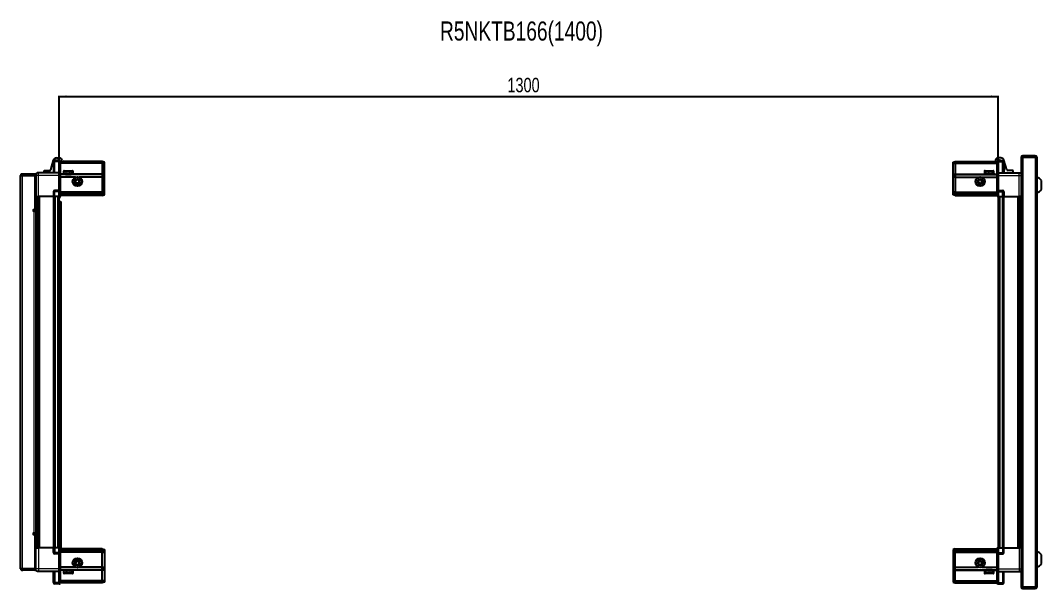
# Model space of a CAD drawing. Header units: millimetres. Extents: x 1132 to 6444, y -537 to 1934.
# Drawn here: x 3138 to 4552, y 1148 to 1934 of the extents above; entities that cross this region are included whole.
import ezdxf

# ---------------------------------------------------------------- set-up
doc = ezdxf.new("R2010")
doc.units = ezdxf.units.MM
doc.layers.add('FORMAT', color=7, linetype='Continuous')
doc.styles.add('SLDTEXTSTYLE0', font='TXT', dxfattribs={"width": 0.75})
doc.dimstyles.new('SLDDIMSTYLE0', dxfattribs={"dimtxt": 20, "dimasz": 10, "dimexe": 0, "dimexo": 0.0625, "dimgap": 5, "dimtad": 2, "dimdec": 1, "dimrnd": 1e-09, "dimzin": 12, "dimdsep": 46, "dimtxsty": 'SLDTEXTSTYLE0', "dimsah": 1, "dimcen": 0.09, "dimadec": 0, "dimazin": 3, "dimtfac": 1, "dimtofl": 0, "dimtmove": 0, "dimatfit": 3, "dimfxl": 0, "dimfrac": 2, "dimtolj": 1, "dimtzin": 12, "dimarcsym": 0})

# ---------------------------------------------------------------- blocks, each defined once
blk = doc.blocks.new('_D_5')
at = {"layer": 'FORMAT'}
for p, q in [((3192.1, 1690.1), (3192.1, 1829.6)), ((3192.1, 1828.6), (4492.1, 1828.6)), ((4492.1, 1690.1), (4492.1, 1829.6))]:
    blk.add_line(p, q, dxfattribs=at)
for points in [[(3192.1, 1828.6), (3202.1, 1827.1), (3202.1, 1830.1)], [(4492.1, 1828.6), (4482.1, 1830.1), (4482.1, 1827.1)]]:
    blk.add_solid(points, dxfattribs=at)
at = {"layer": 'FORMAT', "insert": (3812.6, 1854.4), "char_height": 20, "attachment_point": 1, "style": 'SLDTEXTSTYLE0'}
blk.add_mtext('1300', dxfattribs=at)

msp = doc.modelspace()

# ---------------------------------------------------------------- linework, layer by layer
at = {"color": 7, "linetype": 'Continuous', "lineweight": 25}
for p, q in [((3180.48, 1727.19), (3184.25, 1740.34)), ((3192.26, 1740.1), (3186.26, 1740.1)), ((3188.57, 1743.6), (3191.8, 1743.6)), ((3192.26, 1740.1), (3192.59, 1740.1)), ((3192.26, 1740.1), (3192.26, 1738.1)), ((3193.46, 1739.6), (3192.59, 1740.1)), ((3193.46, 1738.1), (3193.46, 1739.6)), ((3196.12, 1740.34), (3196.62, 1738.6)), ((4488.09, 1740.34), (4487.59, 1738.6)), ((4491.62, 1740.1), (4490.76, 1739.6)), ((4490.76, 1739.6), (4490.76, 1738.1)), ((4491.96, 1740.1), (4491.62, 1740.1)), ((4491.96, 1738.1), (4491.96, 1740.1)), ((4491.96, 1740.1), (4497.96, 1740.1)), ((4495.64, 1743.6), (4492.42, 1743.6)), ((4503.74, 1727.19), (4499.97, 1740.34)), ((4523.96, 1744.5), (4523.96, 1732.1)), ((4525.46, 1744.5), (4525.46, 1732.1)), ((4525.96, 1731.6), (4525.96, 1744.5)), ((4525.96, 1744.5), (4543.36, 1744.5)), ((4543.36, 1746.6), (4526.06, 1746.6)), ((4543.36, 1745.1), (4526.06, 1745.1)), ((4543.36, 1745.1), (4543.36, 1746.6)), ((4543.36, 1744.5), (4545.46, 1744.5)), ((4545.46, 1744.5), (4545.46, 1149.7)), ((3171.31, 1723.1), (3171.31, 1726.1)), ((3171.31, 1726.1), (3179.03, 1726.1)), ((3184.26, 1738.1), (3184.26, 1723.1)), ((3192.26, 1723.3), (3192.26, 1738.1)), ((3192.26, 1723.3), (3192.26, 1738.1)), ((3251.76, 1738.6), (3193.46, 1738.6)), ((3193.46, 1738.1), (3193.46, 1723.3)), ((3251.76, 1736.1), (3193.46, 1736.1)), ((3198.26, 1725), (3198.26, 1722.6)), ((3199.06, 1725.8), (3206.23, 1725.8)), ((3206.23, 1725.8), (3210.46, 1725.8)), ((3211.26, 1722.6), (3211.26, 1725)), ((3251.76, 1738.6), (3251.76, 1736.1)), ((3254.76, 1737.8), (3251.76, 1738.6)), ((3251.76, 1736.1), (3251.76, 1721.6)), ((3254.76, 1735.95), (3251.76, 1736.1)), ((3254.76, 1735.95), (3254.76, 1737.8)), ((3254.76, 1721.6), (3254.76, 1735.95)), ((4429.46, 1737.8), (4432.46, 1738.6)), ((4429.46, 1735.95), (4429.46, 1737.8)), ((4429.46, 1735.95), (4432.46, 1736.1)), ((4429.46, 1721.6), (4429.46, 1735.95)), ((4432.46, 1738.6), (4432.46, 1736.1)), ((4432.46, 1738.6), (4490.76, 1738.6)), ((4432.46, 1736.1), (4432.46, 1721.6)), ((4432.46, 1736.1), (4490.76, 1736.1)), ((4472.96, 1725), (4472.96, 1722.1)), ((4473.76, 1725.8), (4485.16, 1725.8)), ((4485.96, 1722.1), (4485.96, 1725)), ((4490.76, 1723.3), (4490.76, 1738.1)), ((4491.96, 1738.1), (4491.96, 1723.3)), ((4499.96, 1738.1), (4499.96, 1723.1)), ((4512.91, 1726.1), (4505.18, 1726.1)), ((4512.91, 1723.1), (4512.91, 1726.1)), ((4523.86, 1731.6), (4523.86, 1162.6)), ((4523.86, 1731.6), (4525.96, 1731.6)), ((4523.96, 1732.1), (4525.46, 1732.1)), ((3138.76, 1714.74), (3138.46, 1714.74)), ((3138.46, 1703.17), (3138.46, 1714.74)), ((3140.26, 1719.25), (3138.76, 1719.25)), ((3138.76, 1718.75), (3138.76, 1719.25)), ((3138.76, 1175.45), (3138.76, 1718.75)), ((3140.86, 1719.85), (3140.86, 1721.35)), ((3140.86, 1721.35), (3141.76, 1721.35)), ((3140.86, 1719.85), (3141.76, 1719.85)), ((3140.86, 1719.35), (3158.26, 1719.35)), ((3141.76, 1719.85), (3141.76, 1721.35)), ((3141.76, 1721.35), (3158.26, 1721.35)), ((3141.76, 1719.85), (3158.26, 1719.85)), ((3158.26, 1719.85), (3158.26, 1721.35)), ((3159.76, 1719.35), (3158.26, 1719.35)), ((3158.26, 1719.35), (3158.26, 1671.85)), ((3159.76, 1719.1), (3159.76, 1690.1)), ((3192.26, 1723.1), (3163.26, 1723.1)), ((3192.26, 1723.1), (3192.26, 1723.3)), ((3192.26, 1723.1), (3193.46, 1723.1)), ((3192.26, 1719.1), (3192.26, 1723.1)), ((3192.26, 1698.8), (3192.26, 1719.1)), ((3193.46, 1723.3), (3193.46, 1723.1)), ((3193.46, 1723.1), (3193.46, 1719.1)), ((3251.76, 1720.6), (3193.46, 1720.6)), ((3193.46, 1719.1), (3193.46, 1698.8)), ((3214.76, 1717.1), (3193.46, 1717.1)), ((3198.26, 1722.6), (3198.26, 1722.1)), ((3198.26, 1722.1), (3198.39, 1722.1)), ((3198.58, 1722.6), (3198.39, 1722.6)), ((3198.39, 1722.6), (3198.39, 1722.1)), ((3198.39, 1722.1), (3198.58, 1722.1)), ((3198.58, 1722.6), (3198.58, 1722.1)), ((3198.58, 1722.1), (3199.11, 1722.1)), ((3199.51, 1722.6), (3199.11, 1722.6)), ((3199.11, 1722.6), (3199.11, 1722.1)), ((3199.11, 1722.1), (3199.51, 1722.1)), ((3199.51, 1722.6), (3199.51, 1722.1)), ((3199.51, 1722.1), (3200.38, 1722.1)), ((3200.36, 1722.1), (3200.36, 1722)), ((3200.36, 1722), (3209.16, 1722)), ((3200.95, 1722.6), (3200.38, 1722.6)), ((3200.38, 1722.6), (3200.38, 1722.1)), ((3200.38, 1722.1), (3200.95, 1722.1)), ((3200.76, 1721.6), (3201.45, 1721.12)), ((3200.76, 1721.6), (3205.79, 1721.6)), ((3201.45, 1721.12), (3200.76, 1720.64)), ((3200.76, 1720.64), (3200.76, 1720.6)), ((3200.76, 1720.64), (3205.79, 1720.64)), ((3200.95, 1722.6), (3200.95, 1722.1)), ((3200.95, 1722.1), (3202.08, 1722.1)), ((3201.45, 1721.12), (3205.61, 1721.12)), ((3202.77, 1722.6), (3202.08, 1722.6)), ((3202.08, 1722.6), (3202.08, 1722.1)), ((3202.08, 1722.1), (3202.77, 1722.1)), ((3202.77, 1722.6), (3202.77, 1722.1)), ((3202.77, 1722.1), (3204.04, 1722.1)), ((3204.78, 1722.6), (3204.04, 1722.6)), ((3204.04, 1722.6), (3204.04, 1722.1)), ((3204.04, 1722.1), (3204.27, 1722.1)), ((3204.27, 1722.6), (3204.27, 1722.1)), ((3204.77, 1722.6), (3204.77, 1722.1)), ((3204.77, 1722.1), (3204.78, 1722.1)), ((3204.78, 1722.6), (3204.78, 1722.1)), ((3204.78, 1722.1), (3206.07, 1722.1)), ((3205.61, 1721.12), (3208.07, 1721.12)), ((3205.79, 1721.6), (3208.76, 1721.6)), ((3205.79, 1720.64), (3208.76, 1720.64)), ((3206.79, 1722.6), (3206.07, 1722.6)), ((3206.07, 1722.6), (3206.07, 1722.1)), ((3206.13, 1722.6), (3206.13, 1722.1)), ((3206.13, 1722.1), (3206.79, 1722.1)), ((3206.79, 1722.6), (3206.79, 1722.1)), ((3206.79, 1722.1), (3207.97, 1722.1)), ((3208.59, 1722.6), (3207.97, 1722.6)), ((3207.97, 1722.6), (3207.97, 1722.1)), ((3207.97, 1722.1), (3208.59, 1722.1)), ((3208.07, 1721.12), (3208.76, 1721.6)), ((3208.76, 1720.64), (3208.07, 1721.12)), ((3208.59, 1722.6), (3208.59, 1722.1)), ((3208.59, 1722.1), (3209.56, 1722.1)), ((3208.76, 1720.6), (3208.76, 1720.64)), ((3209.16, 1722), (3209.16, 1722.1)), ((3210.03, 1722.6), (3209.56, 1722.6)), ((3209.56, 1722.6), (3209.56, 1722.1)), ((3209.56, 1722.1), (3210.03, 1722.1)), ((3210.03, 1722.6), (3210.03, 1722.1)), ((3210.03, 1722.1), (3210.68, 1722.1)), ((3210.95, 1722.6), (3210.68, 1722.6)), ((3210.68, 1722.6), (3210.68, 1722.1)), ((3210.68, 1722.1), (3210.95, 1722.1)), ((3210.95, 1722.6), (3210.95, 1722.1)), ((3210.95, 1722.1), (3211.22, 1722.1)), ((3211.26, 1722.6), (3211.22, 1722.6)), ((3211.22, 1722.6), (3211.22, 1722.1)), ((3211.22, 1722.1), (3211.26, 1722.1)), ((3211.26, 1722.6), (3211.26, 1722.1)), ((3251.76, 1717.1), (3219.76, 1717.1)), ((3251.76, 1721.6), (3251.76, 1720.6)), ((3251.76, 1720.6), (3251.76, 1717.1)), ((3254.76, 1719.8), (3251.76, 1720.6)), ((3251.76, 1717.1), (3251.76, 1696.6)), ((3251.76, 1717.1), (3254.76, 1716.77)), ((3254.76, 1719.8), (3254.76, 1721.6)), ((3254.76, 1716.77), (3254.76, 1719.8)), ((3254.76, 1696.6), (3254.76, 1716.77)), ((4429.46, 1719.8), (4429.46, 1721.6)), ((4429.46, 1719.8), (4432.46, 1720.6)), ((4429.46, 1716.77), (4429.46, 1719.8)), ((4432.46, 1717.1), (4429.46, 1716.77)), ((4429.46, 1696.6), (4429.46, 1716.77)), ((4432.46, 1721.6), (4432.46, 1720.6)), ((4432.46, 1720.6), (4432.46, 1717.1)), ((4432.46, 1720.6), (4490.76, 1720.6)), ((4432.46, 1717.1), (4432.46, 1696.6)), ((4432.46, 1717.1), (4464.46, 1717.1)), ((4469.46, 1717.1), (4490.76, 1717.1)), ((4472.96, 1722.1), (4472.99, 1722.1)), ((4473.11, 1722.6), (4472.99, 1722.6)), ((4472.99, 1722.6), (4472.99, 1722.1)), ((4472.99, 1722.1), (4473.11, 1722.1)), ((4473.11, 1722.6), (4473.11, 1722.1)), ((4473.11, 1722.1), (4473.52, 1722.1)), ((4473.86, 1722.6), (4473.52, 1722.6)), ((4473.52, 1722.6), (4473.52, 1722.1)), ((4473.52, 1722.1), (4473.86, 1722.1)), ((4473.86, 1722.6), (4473.86, 1722.1)), ((4473.86, 1722.1), (4474.64, 1722.1)), ((4475.16, 1722.6), (4474.64, 1722.6)), ((4474.64, 1722.6), (4474.64, 1722.1)), ((4474.64, 1722.1), (4475.16, 1722.1)), ((4475.06, 1722.1), (4475.06, 1722)), ((4475.06, 1722), (4483.86, 1722)), ((4475.16, 1722.6), (4475.16, 1722.1)), ((4475.16, 1722.1), (4476.22, 1722.1)), ((4475.46, 1721.6), (4476.15, 1721.12)), ((4475.46, 1721.6), (4483.46, 1721.6)), ((4476.15, 1721.12), (4475.46, 1720.64)), ((4475.46, 1720.64), (4475.46, 1720.6)), ((4475.46, 1720.64), (4483.46, 1720.64)), ((4476.15, 1721.12), (4482.77, 1721.12)), ((4476.88, 1722.6), (4476.22, 1722.6)), ((4476.22, 1722.6), (4476.22, 1722.1)), ((4476.22, 1722.1), (4476.88, 1722.1)), ((4476.88, 1722.6), (4476.88, 1722.1)), ((4476.88, 1722.1), (4478.12, 1722.1)), ((4478.85, 1722.6), (4478.12, 1722.6)), ((4478.12, 1722.6), (4478.12, 1722.1)), ((4478.12, 1722.1), (4478.55, 1722.1)), ((4478.55, 1722.6), (4478.55, 1722.1)), ((4478.85, 1722.6), (4478.85, 1722.1)), ((4478.85, 1722.1), (4480.15, 1722.1)), ((4480.88, 1722.6), (4480.15, 1722.6)), ((4480.15, 1722.6), (4480.15, 1722.1)), ((4480.42, 1722.6), (4480.42, 1722.1)), ((4480.42, 1722.1), (4480.88, 1722.1)), ((4480.88, 1722.6), (4480.88, 1722.1)), ((4480.88, 1722.1), (4482.11, 1722.1)), ((4482.77, 1722.6), (4482.11, 1722.6)), ((4482.11, 1722.6), (4482.11, 1722.1)), ((4482.11, 1722.1), (4482.77, 1722.1)), ((4482.77, 1722.6), (4482.77, 1722.1)), ((4482.77, 1722.1), (4483.82, 1722.1)), ((4482.77, 1721.12), (4483.46, 1721.6)), ((4483.46, 1720.64), (4482.77, 1721.12)), ((4483.46, 1720.6), (4483.46, 1720.64)), ((4484.34, 1722.6), (4483.82, 1722.6)), ((4483.82, 1722.6), (4483.82, 1722.1)), ((4483.82, 1722.1), (4484.34, 1722.1)), ((4483.86, 1722), (4483.86, 1722.1)), ((4484.34, 1722.6), (4484.34, 1722.1)), ((4484.34, 1722.1), (4485.09, 1722.1)), ((4485.42, 1722.6), (4485.09, 1722.6)), ((4485.09, 1722.6), (4485.09, 1722.1)), ((4485.09, 1722.1), (4485.42, 1722.1)), ((4485.42, 1722.6), (4485.42, 1722.1)), ((4485.42, 1722.1), (4485.82, 1722.1)), ((4485.93, 1722.6), (4485.82, 1722.6)), ((4485.82, 1722.6), (4485.82, 1722.1)), ((4485.82, 1722.1), (4485.93, 1722.1)), ((4485.93, 1722.6), (4485.93, 1722.1)), ((4485.93, 1722.1), (4485.96, 1722.1)), ((4490.76, 1723.1), (4490.76, 1723.3)), ((4491.96, 1723.1), (4490.76, 1723.1)), ((4490.76, 1719.1), (4490.76, 1723.1)), ((4490.76, 1698.8), (4490.76, 1719.1)), ((4491.96, 1723.3), (4491.96, 1723.1)), ((4491.96, 1723.1), (4491.96, 1719.1)), ((4491.96, 1723.1), (4520.96, 1723.1)), ((4491.96, 1719.1), (4491.96, 1698.8)), ((4552.06, 1700.1), (4552.06, 1712.1)), ((3138.46, 1703.17), (3138.76, 1703.17)), ((3184.26, 1696.6), (3184.26, 1690.1)), ((3192.26, 1698.6), (3186.26, 1698.6)), ((3192.26, 1698.6), (3192.26, 1698.8)), ((3192.26, 1698.6), (3192.26, 1696.6)), ((3192.26, 1698.6), (3193.46, 1698.6)), ((3192.26, 1690.1), (3192.26, 1696.6)), ((3192.26, 1690.1), (3192.26, 1696.6)), ((3192.59, 1690.1), (3192.59, 1696.6)), ((3193.46, 1698.8), (3193.46, 1698.6)), ((3193.46, 1697.93), (3193.46, 1698.6)), ((3193.46, 1697.93), (3193.46, 1690.1)), ((3251.76, 1696.6), (3251.76, 1695.6)), ((3254.76, 1694.8), (3254.76, 1696.6)), ((4429.46, 1694.8), (4429.46, 1696.6)), ((4432.46, 1696.6), (4432.46, 1695.6)), ((4490.76, 1698.6), (4490.76, 1698.8)), ((4491.96, 1698.6), (4490.76, 1698.6)), ((4490.76, 1698.6), (4490.76, 1697.93)), ((4490.76, 1690.1), (4490.76, 1697.93)), ((4491.62, 1696.6), (4491.62, 1690.1)), ((4491.96, 1698.8), (4491.96, 1698.6)), ((4491.96, 1696.6), (4491.96, 1698.6)), ((4491.96, 1698.6), (4497.96, 1698.6)), ((4491.96, 1696.6), (4491.96, 1698.6)), ((4491.96, 1696.6), (4491.96, 1690.1)), ((4499.96, 1696.6), (4499.96, 1690.1)), ((3158.26, 1692.85), (3159.76, 1692.85)), ((3159.76, 1690.1), (3158.26, 1690.1)), ((3160.41, 1204.1), (3160.41, 1690.1)), ((3162.2, 1690.1), (3162.2, 1204.1)), ((3162.23, 1690.1), (3162.23, 1204.1)), ((3184.26, 1690.1), (3163.26, 1690.1)), ((3184.26, 1690.1), (3186.26, 1690.1)), ((3184.91, 1204.1), (3184.91, 1690.1)), ((3192.26, 1690.1), (3186.26, 1690.1)), ((3192.11, 1204.1), (3192.11, 1690.1)), ((3192.11, 1683.1), (3194.61, 1683.1)), ((3192.26, 1690.1), (3192.59, 1690.1)), ((3192.26, 1690.1), (3192.26, 1690.1)), ((3193.46, 1690.1), (3192.59, 1690.1)), ((3192.59, 1690.1), (3192.59, 1690.1)), ((3251.76, 1695.6), (3193.46, 1695.6)), ((3251.76, 1694.6), (3193.46, 1694.6)), ((3251.76, 1693.1), (3193.46, 1693.1)), ((3251.76, 1691.6), (3193.46, 1691.6)), ((3194.61, 1683.1), (3194.61, 1209.6)), ((3251.76, 1695.6), (3251.76, 1694.6)), ((3251.76, 1695.6), (3254.76, 1694.8)), ((3251.76, 1694.6), (3251.76, 1693.1)), ((3251.76, 1694.6), (3254.76, 1694.06)), ((3251.76, 1693.1), (3254.76, 1693.56)), ((3251.76, 1693.1), (3251.76, 1691.6)), ((3251.76, 1691.6), (3254.76, 1692.41)), ((3254.76, 1694.06), (3254.76, 1694.8)), ((3254.76, 1693.56), (3254.76, 1694.06)), ((3254.76, 1692.41), (3254.76, 1693.56)), ((4432.46, 1695.6), (4429.46, 1694.8)), ((4429.46, 1694.06), (4429.46, 1694.8)), ((4432.46, 1694.6), (4429.46, 1694.06)), ((4429.46, 1693.56), (4429.46, 1694.06)), ((4429.46, 1692.41), (4429.46, 1693.56)), ((4432.46, 1693.1), (4429.46, 1693.56)), ((4432.46, 1691.6), (4429.46, 1692.41)), ((4432.46, 1695.6), (4432.46, 1694.6)), ((4432.46, 1695.6), (4490.76, 1695.6)), ((4432.46, 1694.6), (4490.76, 1694.6)), ((4432.46, 1694.6), (4432.46, 1693.1)), ((4432.46, 1693.1), (4432.46, 1691.6)), ((4432.46, 1693.1), (4490.76, 1693.1)), ((4432.46, 1691.6), (4490.76, 1691.6)), ((4491.62, 1690.1), (4490.76, 1690.1)), ((4491.96, 1690.1), (4491.62, 1690.1)), ((4491.96, 1690.1), (4497.96, 1690.1)), ((4492.11, 1690.1), (4492.11, 1204.1)), ((4499.96, 1690.1), (4497.96, 1690.1)), ((4499.31, 1690.1), (4499.31, 1204.1)), ((4499.96, 1690.1), (4520.96, 1690.1)), ((4521.98, 1204.1), (4521.98, 1690.1)), ((4522.02, 1204.1), (4522.02, 1690.1)), ((4523.81, 1690.1), (4523.81, 1204.1)), ((3158.26, 1671.85), (3156.91, 1671.85)), ((3156.91, 1669.85), (3157.66, 1669.85)), ((3157.66, 1669.85), (3159.76, 1669.85)), ((3159.76, 1669.85), (3159.76, 1224.35)), ((3157.66, 1224.35), (3156.91, 1224.35)), ((3156.91, 1222.35), (3158.26, 1222.35)), ((3159.76, 1224.35), (3157.66, 1224.35)), ((3158.26, 1222.35), (3158.26, 1174.85)), ((3159.76, 1204.1), (3158.26, 1204.1)), ((3159.76, 1175.1), (3159.76, 1204.1)), ((3184.26, 1204.1), (3163.26, 1204.1)), ((3184.26, 1197.6), (3184.26, 1204.1)), ((3184.26, 1204.1), (3186.26, 1204.1)), ((3192.26, 1204.1), (3186.26, 1204.1)), ((3194.61, 1209.6), (3192.11, 1209.6)), ((3192.26, 1204.1), (3192.59, 1204.1)), ((3192.26, 1197.6), (3192.26, 1204.1)), ((3192.59, 1197.6), (3192.59, 1204.1)), ((3192.59, 1204.1), (3193.46, 1204.1)), ((3193.46, 1204.1), (3193.46, 1196.28)), ((3251.76, 1202.6), (3193.46, 1202.6)), ((3194.61, 1209.6), (3194.61, 1202.6)), ((3251.76, 1201.1), (3251.76, 1202.6)), ((3251.76, 1202.6), (3254.76, 1201.8)), ((3254.76, 1201.8), (3254.76, 1200.65)), ((4432.46, 1202.6), (4429.46, 1201.8)), ((4429.46, 1201.8), (4429.46, 1200.65)), ((4432.46, 1201.1), (4432.46, 1202.6)), ((4432.46, 1202.6), (4490.76, 1202.6)), ((4490.76, 1196.28), (4490.76, 1204.1)), ((4490.76, 1204.1), (4491.62, 1204.1)), ((4491.62, 1204.1), (4491.62, 1204.1)), ((4491.62, 1204.1), (4491.62, 1197.6)), ((4491.96, 1204.1), (4491.62, 1204.1)), ((4491.96, 1204.1), (4491.96, 1197.6)), ((4491.96, 1204.1), (4491.96, 1204.1)), ((4491.96, 1204.1), (4497.96, 1204.1)), ((4491.96, 1204.1), (4491.96, 1197.6)), ((4499.96, 1204.1), (4497.96, 1204.1)), ((4499.96, 1197.6), (4499.96, 1204.1)), ((4499.96, 1204.1), (4520.96, 1204.1)), ((3138.76, 1191.04), (3138.46, 1191.04)), ((3138.46, 1181.36), (3138.46, 1191.04)), ((3159.76, 1201.35), (3158.26, 1201.35)), ((3192.26, 1195.6), (3186.26, 1195.6)), ((3192.26, 1197.6), (3192.26, 1195.6)), ((3192.26, 1197.6), (3192.26, 1195.6)), ((3192.26, 1195.6), (3193.46, 1195.6)), ((3192.26, 1195.4), (3192.26, 1195.6)), ((3192.26, 1175.1), (3192.26, 1195.4)), ((3251.76, 1201.1), (3193.46, 1201.1)), ((3251.76, 1199.6), (3193.46, 1199.6)), ((3251.76, 1198.6), (3193.46, 1198.6)), ((3193.46, 1195.6), (3193.46, 1196.28)), ((3193.46, 1195.6), (3193.46, 1195.4)), ((3193.46, 1195.4), (3193.46, 1175.1)), ((3251.76, 1199.6), (3251.76, 1201.1)), ((3251.76, 1201.1), (3254.76, 1200.65)), ((3251.76, 1199.6), (3254.76, 1200.15)), ((3251.76, 1198.6), (3251.76, 1199.6)), ((3251.76, 1198.6), (3254.76, 1199.41)), ((3251.76, 1197.6), (3251.76, 1198.6)), ((3251.76, 1177.1), (3251.76, 1197.6)), ((3254.76, 1200.65), (3254.76, 1200.15)), ((3254.76, 1200.15), (3254.76, 1199.41)), ((3254.76, 1199.41), (3254.76, 1197.6)), ((3254.76, 1197.6), (3254.76, 1177.44)), ((4432.46, 1201.1), (4429.46, 1200.65)), ((4429.46, 1200.65), (4429.46, 1200.15)), ((4432.46, 1199.6), (4429.46, 1200.15)), ((4429.46, 1200.15), (4429.46, 1199.41)), ((4432.46, 1198.6), (4429.46, 1199.41)), ((4429.46, 1199.41), (4429.46, 1197.6)), ((4429.46, 1197.6), (4429.46, 1177.44)), ((4432.46, 1199.6), (4432.46, 1201.1)), ((4432.46, 1201.1), (4490.76, 1201.1)), ((4432.46, 1199.6), (4490.76, 1199.6)), ((4432.46, 1198.6), (4432.46, 1199.6)), ((4432.46, 1198.6), (4490.76, 1198.6)), ((4432.46, 1197.6), (4432.46, 1198.6)), ((4432.46, 1177.1), (4432.46, 1197.6)), ((4490.76, 1196.28), (4490.76, 1195.6)), ((4491.96, 1195.6), (4490.76, 1195.6)), ((4490.76, 1195.4), (4490.76, 1195.6)), ((4490.76, 1175.1), (4490.76, 1195.4)), ((4491.96, 1195.6), (4491.96, 1197.6)), ((4491.96, 1195.6), (4491.96, 1195.4)), ((4491.96, 1195.6), (4497.96, 1195.6)), ((4491.96, 1195.4), (4491.96, 1175.1)), ((4552.06, 1182.1), (4552.06, 1194.1)), ((3138.46, 1179.47), (3138.46, 1181.36)), ((3138.46, 1179.47), (3138.76, 1179.47)), ((3138.76, 1174.95), (3138.76, 1175.45)), ((3140.26, 1174.95), (3138.76, 1174.95)), ((3158.26, 1174.85), (3140.86, 1174.85)), ((3140.86, 1174.35), (3140.86, 1172.85)), ((3140.86, 1174.35), (3141.76, 1174.35)), ((3141.76, 1174.35), (3141.76, 1172.85)), ((3158.26, 1174.35), (3141.76, 1174.35)), ((3158.26, 1174.85), (3159.76, 1174.85)), ((3158.26, 1174.35), (3158.26, 1172.85)), ((3192.26, 1171.1), (3192.26, 1175.1)), ((3214.76, 1177.1), (3193.46, 1177.1)), ((3193.46, 1175.1), (3193.46, 1171.1)), ((3251.76, 1173.6), (3193.46, 1173.6)), ((3200.76, 1173.6), (3200.76, 1173.57)), ((3200.76, 1173.57), (3201.45, 1173.09)), ((3200.86, 1173.57), (3200.76, 1173.57)), ((3208.76, 1173.57), (3200.86, 1173.57)), ((3208.07, 1173.09), (3208.76, 1173.57)), ((3208.76, 1173.57), (3208.76, 1173.6)), ((3251.76, 1177.1), (3219.76, 1177.1)), ((3251.76, 1177.1), (3254.76, 1177.44)), ((3251.76, 1173.6), (3251.76, 1177.1)), ((3254.76, 1174.41), (3251.76, 1173.6)), ((3251.76, 1172.6), (3251.76, 1173.6)), ((3254.76, 1177.44), (3254.76, 1174.41)), ((3254.76, 1174.41), (3254.76, 1172.6)), ((4432.46, 1177.1), (4429.46, 1177.44)), ((4429.46, 1177.44), (4429.46, 1174.41)), ((4429.46, 1174.41), (4432.46, 1173.6)), ((4429.46, 1174.41), (4429.46, 1172.6)), ((4432.46, 1177.1), (4464.46, 1177.1)), ((4432.46, 1173.6), (4432.46, 1177.1)), ((4432.46, 1173.6), (4490.76, 1173.6)), ((4432.46, 1172.6), (4432.46, 1173.6)), ((4469.46, 1177.1), (4490.76, 1177.1)), ((4475.46, 1173.6), (4475.46, 1173.57)), ((4475.46, 1173.57), (4476.15, 1173.09)), ((4483.46, 1173.57), (4475.46, 1173.57)), ((4482.77, 1173.09), (4483.46, 1173.57)), ((4483.46, 1173.57), (4483.46, 1173.6)), ((4490.76, 1171.1), (4490.76, 1175.1)), ((4491.96, 1175.1), (4491.96, 1171.1)), ((3140.86, 1172.85), (3141.76, 1172.85)), ((3158.26, 1172.85), (3141.76, 1172.85)), ((3192.26, 1171.1), (3163.26, 1171.1)), ((3184.26, 1156.1), (3184.26, 1171.1)), ((3192.26, 1171.1), (3193.46, 1171.1)), ((3192.26, 1170.9), (3192.26, 1171.1)), ((3192.26, 1156.1), (3192.26, 1170.9)), ((3193.46, 1171.1), (3193.46, 1170.9)), ((3193.46, 1170.9), (3193.46, 1156.1)), ((3198.26, 1172.1), (3198.26, 1169.2)), ((3198.35, 1172.1), (3198.26, 1172.1)), ((3198.35, 1171.6), (3198.35, 1172.1)), ((3198.52, 1172.1), (3198.35, 1172.1)), ((3198.35, 1171.6), (3198.52, 1171.6)), ((3198.52, 1171.6), (3198.52, 1172.1)), ((3199.01, 1172.1), (3198.52, 1172.1)), ((3199.01, 1171.6), (3199.01, 1172.1)), ((3199.39, 1172.1), (3199.01, 1172.1)), ((3199.01, 1171.6), (3199.39, 1171.6)), ((3199.21, 1168.4), (3199.06, 1168.4)), ((3210.46, 1168.4), (3199.21, 1168.4)), ((3199.39, 1171.6), (3199.39, 1172.1)), ((3200.23, 1172.1), (3199.39, 1172.1)), ((3200.23, 1171.6), (3200.23, 1172.1)), ((3200.79, 1172.1), (3200.23, 1172.1)), ((3200.23, 1171.6), (3200.79, 1171.6)), ((3200.36, 1172.2), (3200.36, 1172.1)), ((3205.76, 1172.2), (3200.36, 1172.2)), ((3201.45, 1173.09), (3200.76, 1172.6)), ((3200.86, 1172.6), (3200.76, 1172.6)), ((3200.79, 1171.6), (3200.79, 1172.1)), ((3201.89, 1172.1), (3200.79, 1172.1)), ((3208.76, 1172.6), (3200.86, 1172.6)), ((3201.53, 1173.09), (3201.45, 1173.09)), ((3208.07, 1173.09), (3201.53, 1173.09)), ((3201.89, 1171.6), (3201.89, 1172.1)), ((3202.57, 1172.1), (3201.89, 1172.1)), ((3201.89, 1171.6), (3202.57, 1171.6)), ((3202.57, 1171.6), (3202.57, 1172.1)), ((3203.84, 1172.1), (3202.57, 1172.1)), ((3203.84, 1171.6), (3203.84, 1172.1)), ((3204.13, 1172.1), (3203.84, 1172.1)), ((3203.84, 1171.6), (3204.57, 1171.6)), ((3204.13, 1171.6), (3204.13, 1172.1)), ((3204.57, 1171.6), (3204.57, 1172.1)), ((3205.87, 1172.1), (3204.57, 1172.1)), ((3209.16, 1172.2), (3205.76, 1172.2)), ((3205.87, 1171.6), (3205.87, 1172.1)), ((3205.87, 1171.6), (3206.59, 1171.6)), ((3206, 1171.6), (3206, 1172.1)), ((3206.59, 1172.1), (3206, 1172.1)), ((3206.59, 1171.6), (3206.59, 1172.1)), ((3207.79, 1172.1), (3206.59, 1172.1)), ((3207.79, 1171.6), (3207.79, 1172.1)), ((3208.43, 1172.1), (3207.79, 1172.1)), ((3207.79, 1171.6), (3208.43, 1171.6)), ((3208.76, 1172.6), (3208.07, 1173.09)), ((3208.43, 1171.6), (3208.43, 1172.1)), ((3209.42, 1172.1), (3208.43, 1172.1)), ((3209.16, 1172.1), (3209.16, 1172.2)), ((3209.42, 1171.6), (3209.42, 1172.1)), ((3209.9, 1172.1), (3209.42, 1172.1)), ((3209.42, 1171.6), (3209.9, 1171.6)), ((3209.9, 1171.6), (3209.9, 1172.1)), ((3210.59, 1172.1), (3209.9, 1172.1)), ((3210.59, 1171.6), (3210.59, 1172.1)), ((3210.88, 1172.1), (3210.59, 1172.1)), ((3210.59, 1171.6), (3210.88, 1171.6)), ((3210.88, 1171.6), (3210.88, 1172.1)), ((3211.19, 1172.1), (3210.88, 1172.1)), ((3211.19, 1171.6), (3211.19, 1172.1)), ((3211.25, 1172.1), (3211.19, 1172.1)), ((3211.19, 1171.6), (3211.25, 1171.6)), ((3211.25, 1171.6), (3211.25, 1172.1)), ((3211.26, 1172.1), (3211.25, 1172.1)), ((3211.26, 1169.2), (3211.26, 1172.1)), ((3251.76, 1158.1), (3251.76, 1172.6)), ((3254.76, 1172.6), (3254.76, 1158.26)), ((4429.46, 1172.6), (4429.46, 1158.26)), ((4432.46, 1158.1), (4432.46, 1172.6)), ((4472.96, 1172.1), (4472.96, 1169.2)), ((4472.98, 1172.1), (4472.96, 1172.1)), ((4472.98, 1171.6), (4472.98, 1172.1)), ((4473.07, 1172.1), (4472.98, 1172.1)), ((4472.98, 1171.6), (4473.07, 1171.6)), ((4473.07, 1171.6), (4473.07, 1172.1)), ((4473.45, 1172.1), (4473.07, 1172.1)), ((4473.45, 1171.6), (4473.45, 1172.1)), ((4473.76, 1172.1), (4473.45, 1172.1)), ((4473.45, 1171.6), (4473.76, 1171.6)), ((4473.76, 1171.6), (4473.76, 1172.1)), ((4474.5, 1172.1), (4473.76, 1172.1)), ((4485.16, 1168.4), (4473.76, 1168.4)), ((4474.5, 1171.6), (4474.5, 1172.1)), ((4475.01, 1172.1), (4474.5, 1172.1)), ((4474.5, 1171.6), (4475.01, 1171.6)), ((4475.01, 1171.6), (4475.01, 1172.1)), ((4476.05, 1172.1), (4475.01, 1172.1)), ((4475.06, 1172.2), (4475.06, 1172.1)), ((4483.86, 1172.2), (4475.06, 1172.2)), ((4476.15, 1173.09), (4475.46, 1172.6)), ((4483.46, 1172.6), (4475.46, 1172.6)), ((4476.05, 1171.6), (4476.05, 1172.1)), ((4476.7, 1172.1), (4476.05, 1172.1)), ((4476.05, 1171.6), (4476.7, 1171.6)), ((4482.77, 1173.09), (4476.15, 1173.09)), ((4476.7, 1171.6), (4476.7, 1172.1)), ((4477.92, 1172.1), (4476.7, 1172.1)), ((4477.92, 1171.6), (4477.92, 1172.1)), ((4478.42, 1172.1), (4477.92, 1172.1)), ((4477.92, 1171.6), (4478.65, 1171.6)), ((4478.42, 1171.6), (4478.42, 1172.1)), ((4478.65, 1171.6), (4478.65, 1172.1)), ((4479.95, 1172.1), (4478.65, 1172.1)), ((4479.95, 1171.6), (4479.95, 1172.1)), ((4479.95, 1171.6), (4480.68, 1171.6)), ((4480.29, 1171.6), (4480.29, 1172.1)), ((4480.68, 1172.1), (4480.29, 1172.1)), ((4480.68, 1171.6), (4480.68, 1172.1)), ((4481.93, 1172.1), (4480.68, 1172.1)), ((4481.93, 1171.6), (4481.93, 1172.1)), ((4482.59, 1172.1), (4481.93, 1172.1)), ((4481.93, 1171.6), (4482.59, 1171.6)), ((4482.59, 1171.6), (4482.59, 1172.1)), ((4483.67, 1172.1), (4482.59, 1172.1)), ((4483.46, 1172.6), (4482.77, 1173.09)), ((4483.67, 1171.6), (4483.67, 1172.1)), ((4484.2, 1172.1), (4483.67, 1172.1)), ((4483.67, 1171.6), (4484.2, 1171.6)), ((4483.86, 1172.1), (4483.86, 1172.2)), ((4484.2, 1171.6), (4484.2, 1172.1)), ((4484.99, 1172.1), (4484.2, 1172.1)), ((4484.99, 1171.6), (4484.99, 1172.1)), ((4485.34, 1172.1), (4484.99, 1172.1)), ((4484.99, 1171.6), (4485.34, 1171.6)), ((4485.34, 1171.6), (4485.34, 1172.1)), ((4485.77, 1172.1), (4485.34, 1172.1)), ((4485.77, 1171.6), (4485.77, 1172.1)), ((4485.91, 1172.1), (4485.77, 1172.1)), ((4485.77, 1171.6), (4485.91, 1171.6)), ((4485.91, 1171.6), (4485.91, 1172.1)), ((4485.96, 1172.1), (4485.91, 1172.1)), ((4485.96, 1169.2), (4485.96, 1172.1)), ((4491.96, 1171.1), (4490.76, 1171.1)), ((4490.76, 1170.9), (4490.76, 1171.1)), ((4490.76, 1156.1), (4490.76, 1170.9)), ((4491.96, 1171.1), (4491.96, 1170.9)), ((4491.96, 1171.1), (4520.96, 1171.1)), ((4491.96, 1170.9), (4491.96, 1156.1)), ((4491.96, 1170.9), (4491.96, 1156.1)), ((4499.96, 1156.1), (4499.96, 1171.1)), ((4525.96, 1162.6), (4523.86, 1162.6)), ((4523.96, 1162.1), (4525.46, 1162.1)), ((4523.96, 1162.1), (4523.96, 1149.7)), ((4525.46, 1162.1), (4525.46, 1149.7)), ((4525.96, 1149.7), (4525.96, 1162.6)), ((3192.26, 1154.1), (3186.26, 1154.1)), ((3192.26, 1156.1), (3192.26, 1154.1)), ((3192.26, 1154.1), (3192.59, 1154.1)), ((3192.26, 1154.1), (3192.26, 1154.1)), ((3192.26, 1154.1), (3192.59, 1154.1)), ((3192.59, 1154.1), (3193.46, 1154.6)), ((3192.59, 1154.1), (3193.46, 1154.6)), ((3251.76, 1158.1), (3193.46, 1158.1)), ((3193.46, 1154.6), (3193.46, 1156.1)), ((3251.76, 1155.6), (3193.46, 1155.6)), ((3254.76, 1158.26), (3251.76, 1158.1)), ((3251.76, 1155.6), (3251.76, 1158.1)), ((3254.76, 1156.41), (3251.76, 1155.6)), ((3254.76, 1158.26), (3254.76, 1156.41)), ((4429.46, 1158.26), (4432.46, 1158.1)), ((4429.46, 1158.26), (4429.46, 1156.41)), ((4429.46, 1156.41), (4432.46, 1155.6)), ((4432.46, 1158.1), (4490.76, 1158.1)), ((4432.46, 1155.6), (4432.46, 1158.1)), ((4432.46, 1155.6), (4490.76, 1155.6)), ((4490.76, 1156.1), (4490.76, 1154.6)), ((4490.76, 1154.6), (4491.62, 1154.1)), ((4491.96, 1154.1), (4491.62, 1154.1)), ((4491.96, 1154.1), (4491.96, 1156.1)), ((4491.96, 1154.1), (4497.96, 1154.1)), ((4543.36, 1149.7), (4525.96, 1149.7)), ((4526.06, 1149.1), (4543.36, 1149.1)), ((4526.06, 1147.6), (4543.36, 1147.6)), ((4545.46, 1149.7), (4543.36, 1149.7)), ((4543.36, 1149.1), (4543.36, 1147.6))]:
    msp.add_line(p, q, dxfattribs=at)
at = {"color": 8, "linetype": 'Continuous', "lineweight": 18}
for p, q in [((3186.26, 1738.1), (3186.26, 1740.1)), ((4497.96, 1738.1), (4497.96, 1740.1)), ((4525.46, 1744.5), (4523.96, 1744.5)), ((4526.06, 1745.1), (4526.06, 1746.6)), ((4543.36, 1744.5), (4543.36, 1149.7)), ((3186.26, 1738.1), (3184.26, 1738.1)), ((3186.26, 1723.1), (3186.26, 1738.1)), ((3192.26, 1738.1), (3186.26, 1738.1)), ((3192.26, 1738.1), (3193.46, 1738.1)), ((3198.26, 1725), (3206.43, 1725)), ((3206.43, 1725), (3211.26, 1725)), ((4472.96, 1725), (4485.96, 1725)), ((4491.96, 1738.1), (4490.76, 1738.1)), ((4491.96, 1738.1), (4497.96, 1738.1)), ((4497.96, 1738.1), (4499.96, 1738.1)), ((4497.96, 1723.1), (4497.96, 1738.1)), ((4525.96, 1731.6), (4525.96, 1162.6)), ((3140.86, 1719.35), (3140.86, 1174.85)), ((3163.26, 1690.1), (3163.26, 1719.1)), ((3192.26, 1719.1), (3163.26, 1719.1)), ((3192.26, 1723.3), (3193.46, 1723.3)), ((3192.26, 1719.1), (3193.46, 1719.1)), ((3200.76, 1721.6), (3193.46, 1721.6)), ((3251.76, 1721.6), (3208.76, 1721.6)), ((3254.76, 1721.6), (3251.76, 1721.6)), ((4429.46, 1721.6), (4432.46, 1721.6)), ((4432.46, 1721.6), (4475.46, 1721.6)), ((4483.46, 1721.6), (4490.76, 1721.6)), ((4490.76, 1723.3), (4491.96, 1723.3)), ((4491.96, 1719.1), (4490.76, 1719.1)), ((4491.96, 1719.1), (4520.96, 1719.1)), ((4520.96, 1690.1), (4520.96, 1719.1)), ((3184.26, 1696.6), (3186.26, 1696.6)), ((3186.26, 1696.6), (3186.26, 1698.6)), ((3186.26, 1690.1), (3186.26, 1696.6)), ((3192.26, 1696.6), (3186.26, 1696.6)), ((3192.26, 1698.8), (3193.46, 1698.8)), ((3192.26, 1696.6), (3192.59, 1696.6)), ((3251.76, 1696.6), (3193.46, 1696.6)), ((3251.76, 1696.6), (3254.76, 1696.6)), ((4432.46, 1696.6), (4429.46, 1696.6)), ((4432.46, 1696.6), (4490.76, 1696.6)), ((4490.76, 1698.8), (4491.96, 1698.8)), ((4491.96, 1696.6), (4491.62, 1696.6)), ((4491.96, 1696.6), (4497.96, 1696.6)), ((4497.96, 1696.6), (4497.96, 1698.6)), ((4497.96, 1690.1), (4497.96, 1696.6)), ((4499.96, 1696.6), (4497.96, 1696.6)), ((3159.76, 1669.85), (3159.76, 1690.1)), ((3160.99, 1690.1), (3160.99, 1204.1)), ((3163.44, 1204.1), (3163.44, 1690.1)), ((3164.85, 1690.1), (3164.85, 1204.1)), ((3184.26, 1204.1), (3184.26, 1690.1)), ((3186.91, 1204.1), (3186.91, 1690.1)), ((3190.11, 1204.1), (3190.11, 1690.1)), ((3192.26, 1690.1), (3192.59, 1690.1)), ((4494.11, 1690.1), (4494.11, 1204.1)), ((4497.31, 1690.1), (4497.31, 1204.1)), ((4499.96, 1690.1), (4499.96, 1204.1)), ((4519.36, 1204.1), (4519.36, 1690.1)), ((4520.77, 1690.1), (4520.77, 1204.1)), ((4523.22, 1204.1), (4523.22, 1690.1)), ((3157.66, 1224.35), (3157.66, 1669.85)), ((3159.76, 1204.1), (3159.76, 1224.35)), ((3163.26, 1204.1), (3163.26, 1175.1)), ((3186.26, 1204.1), (3186.26, 1197.6)), ((4491.96, 1204.1), (4491.62, 1204.1)), ((4497.96, 1204.1), (4497.96, 1197.6)), ((4520.96, 1204.1), (4520.96, 1175.1)), ((3184.26, 1197.6), (3186.26, 1197.6)), ((3186.26, 1197.6), (3186.26, 1195.6)), ((3192.26, 1197.6), (3186.26, 1197.6)), ((3192.26, 1197.6), (3192.59, 1197.6)), ((3193.46, 1195.4), (3192.26, 1195.4)), ((3251.76, 1197.6), (3193.46, 1197.6)), ((3251.76, 1197.6), (3254.76, 1197.6)), ((4432.46, 1197.6), (4429.46, 1197.6)), ((4432.46, 1197.6), (4490.76, 1197.6)), ((4491.96, 1195.4), (4490.76, 1195.4)), ((4491.96, 1197.6), (4491.62, 1197.6)), ((4491.96, 1197.6), (4497.96, 1197.6)), ((4499.96, 1197.6), (4497.96, 1197.6)), ((4497.96, 1197.6), (4497.96, 1195.6)), ((3192.26, 1175.1), (3163.26, 1175.1)), ((3192.26, 1175.1), (3193.46, 1175.1)), ((4491.96, 1175.1), (4490.76, 1175.1)), ((4491.96, 1175.1), (4520.96, 1175.1)), ((3186.26, 1171.1), (3186.26, 1156.1)), ((3193.46, 1170.9), (3192.26, 1170.9)), ((3200.76, 1172.6), (3193.46, 1172.6)), ((3198.43, 1169.2), (3198.26, 1169.2)), ((3211.26, 1169.2), (3198.43, 1169.2)), ((3251.76, 1172.6), (3208.76, 1172.6)), ((3254.76, 1172.6), (3251.76, 1172.6)), ((4429.46, 1172.6), (4432.46, 1172.6)), ((4432.46, 1172.6), (4475.46, 1172.6)), ((4485.96, 1169.2), (4472.96, 1169.2)), ((4483.46, 1172.6), (4490.76, 1172.6)), ((4491.96, 1170.9), (4490.76, 1170.9)), ((4497.96, 1171.1), (4497.96, 1156.1)), ((3186.26, 1156.1), (3184.26, 1156.1)), ((3186.26, 1156.1), (3186.26, 1154.1)), ((3192.26, 1156.1), (3186.26, 1156.1)), ((3192.26, 1156.1), (3193.46, 1156.1)), ((4491.96, 1156.1), (4490.76, 1156.1)), ((4491.96, 1156.1), (4497.96, 1156.1)), ((4497.96, 1156.1), (4499.96, 1156.1)), ((4497.96, 1156.1), (4497.96, 1154.1)), ((4525.46, 1149.7), (4523.96, 1149.7)), ((4526.06, 1149.1), (4526.06, 1147.6))]:
    msp.add_line(p, q, dxfattribs=at)
at = {"color": 7, "linetype": 'Continuous', "lineweight": 25}
for centre, radius in [((3217.26, 1711.1), 6.5), ((3217.26, 1711.1), 3.46), ((4466.96, 1711.1), 6.5), ((4466.96, 1711.1), 3.46), ((3217.26, 1183.1), 6.5), ((4466.96, 1183.1), 6.5), ((3217.26, 1183.1), 3.46), ((4466.96, 1183.1), 3.46)]:
    msp.add_circle(centre, radius, dxfattribs=at)
at = {"color": 8, "linetype": 'Continuous', "lineweight": 18}
for centre in [(3217.26, 1711.1), (4466.96, 1711.1), (3217.26, 1183.1), (4466.96, 1183.1)]:
    msp.add_circle(centre, 5.7, dxfattribs=at)
at = {"color": 7, "linetype": 'Continuous', "lineweight": 25}
for centre, radius, start, end in [((3188.57, 1739.1), 4.5, 90, 164), ((3186.26, 1738.1), 2, 90, 180), ((3190.21, 1738.7), 1.9, 47.4631, 132.5369), ((3191.8, 1739.1), 4.5, 16, 90), ((4492.42, 1739.1), 4.5, 90, 164), ((4494.01, 1738.7), 1.9, 47.4631, 132.5369), ((4495.64, 1739.1), 4.5, 16, 90), ((4497.96, 1738.1), 2, 360, 90), ((4526.06, 1744.5), 2.1, 90, 180), ((4526.06, 1744.5), 0.6, 90, 180), ((4543.36, 1744.5), 2.1, 0, 90), ((4543.36, 1744.5), 0.6, 0, 90), ((3179.03, 1727.6), 1.5, 270, 344), ((3199.06, 1725), 0.8, 90, 180), ((3210.46, 1725), 0.8, 0, 90), ((4473.76, 1725), 0.8, 90, 180), ((4485.16, 1725), 0.8, 0, 90), ((4505.18, 1727.6), 1.5, 196, 270), ((3140.76, 1718.85), 0.5, 90, 117.7907), ((3158.16, 1719.25), 0.6, 9.59407, 90), ((3158.16, 1719.25), 2.1, 32.2369, 87.2706), ((3200.36, 1721.6), 0.4, 0, 90), ((3209.16, 1721.6), 0.4, 90, 180), ((3217.26, 1711.1), 2.5, 161.00659, 221.00659), ((3217.26, 1711.1), 2.5, 101.00659, 161.00659), ((3217.26, 1711.1), 2.5, 41.00659, 101.00659), ((3217.26, 1711.1), 2.5, 341.00659, 41.00659), ((4466.96, 1711.1), 2.5, 120.74103, 180.74103), ((4466.96, 1711.1), 2.5, 180.74103, 240.74103), ((4466.96, 1711.1), 2.5, 60.74103, 120.74103), ((4466.96, 1711.1), 2.5, 0.74103, 60.74103), ((4466.96, 1711.1), 2.5, 300.74103, 0.74103), ((4475.06, 1721.6), 0.4, 0, 90), ((4483.86, 1721.6), 0.4, 90, 180), ((4542.43, 1705.08), 11.91, 36.1266, 75.29965), ((3186.26, 1696.6), 2, 90, 180), ((3217.26, 1711.1), 2.5, 221.00659, 281.00659), ((3217.26, 1711.1), 2.5, 281.00659, 341.00659), ((4466.96, 1711.1), 2.5, 240.74103, 300.74103), ((4497.96, 1696.6), 2, 0, 90), ((4542.43, 1707.13), 11.91, 284.70035, 323.8734), ((3189.61, 1692.75), 5, 300, 346.70293), ((3156.91, 1670.85), 1, 90, 270), ((3156.91, 1223.35), 1, 90, 270), ((3186.26, 1197.6), 2, 180, 270), ((4497.96, 1197.6), 2, 270, 0), ((4542.43, 1187.08), 11.91, 36.1266, 75.29965), ((3140.76, 1175.35), 0.5, 243.58436, 270), ((3158.16, 1174.95), 0.6, 270, 350.40593), ((3158.16, 1174.95), 2.1, 272.7294, 327.8305), ((3217.26, 1183.1), 2.5, 127.98423, 187.98423), ((3217.26, 1183.1), 2.5, 187.98423, 247.98423), ((3217.26, 1183.1), 2.5, 67.98423, 127.98423), ((3217.26, 1183.1), 2.5, 247.98423, 307.98423), ((3217.26, 1183.1), 2.5, 7.98423, 67.98423), ((3217.26, 1183.1), 2.5, 307.98423, 7.98423), ((4466.96, 1183.1), 2.5, 155.91157, 215.91157), ((4466.96, 1183.1), 2.5, 95.91157, 155.91157), ((4466.96, 1183.1), 2.5, 215.91157, 275.91157), ((4466.96, 1183.1), 2.5, 35.91157, 95.91157), ((4466.96, 1183.1), 2.5, 275.91157, 335.91157), ((4466.96, 1183.1), 2.5, 335.91157, 35.91157), ((4542.43, 1189.13), 11.91, 284.70035, 323.8734), ((3199.06, 1169.2), 0.8, 180, 270), ((3200.36, 1172.6), 0.4, 270, 0), ((3209.16, 1172.6), 0.4, 180, 270), ((3210.46, 1169.2), 0.8, 270, 360), ((4473.76, 1169.2), 0.8, 180, 270), ((4475.06, 1172.6), 0.4, 270, 360), ((4483.86, 1172.6), 0.4, 180, 270), ((4485.16, 1169.2), 0.8, 270, 360), ((3186.26, 1156.1), 2, 180, 270), ((4497.96, 1156.1), 2, 270, 0), ((4526.06, 1149.7), 2.1, 180, 270), ((4526.06, 1149.7), 0.6, 180, 270), ((4543.36, 1149.7), 2.1, 270, 0), ((4543.36, 1149.7), 0.6, 270, 0)]:
    msp.add_arc(centre, radius, start, end, dxfattribs=at)
for centre, start_param, end_param in [((3196.06, 1696.6), 2.4188584, 3.1415927), ((4488.16, 1696.6), 0, 0.7227342), ((3196.06, 1197.6), 3.1415927, 3.8643269), ((4488.16, 1197.6), 5.5604511, 6.2831853)]:
    msp.add_ellipse(centre, major_axis=(3.46, 0), ratio=0.5773503, start_param=start_param, end_param=end_param, dxfattribs=at)
for points, knots in [([(3140.86, 1721.35), (3140.6, 1721.33), (3140.11, 1721.28), (3139.47, 1720.88), (3139, 1720.32), (3138.78, 1719.75), (3138.76, 1719.38), (3138.76, 1719.25)], [0, 0, 0, 0, 0.2302553, 0.4485219, 0.6667858, 0.8850496, 1, 1, 1, 1]), ([(3138.76, 1718.75), (3138.78, 1718.8), (3138.84, 1718.89), (3139.23, 1719.02), (3139.79, 1719.15), (3140.37, 1719.27), (3140.73, 1719.33), (3140.86, 1719.35)], [0, 0, 0, 0, 0.2302553, 0.4485219, 0.6667858, 0.8850496, 1, 1, 1, 1]), ([(3163.26, 1723.1), (3162.82, 1723.06), (3162.14, 1722.99), (3161.32, 1722.55), (3160.76, 1722.1), (3160.31, 1721.54), (3159.88, 1720.72), (3159.8, 1720.04), (3159.76, 1719.6)], [0, 0, 0, 0, 0.2394568, 0.3683607, 0.5, 0.6316393, 0.7605432, 1, 1, 1, 1]), ([(3159.76, 1719.6), (3159.76, 1719.6), (3159.76, 1719.58), (3159.76, 1719.47), (3159.76, 1719.3), (3159.76, 1719.17), (3159.76, 1719.1)], [0, 0, 0, 0, 0.2493943, 0.5003335, 0.7501667, 1, 1, 1, 1]), ([(3214.42, 1710.55), (3214.59, 1711.04), (3214.91, 1711.95), (3215.22, 1712.86), (3215.36, 1713.28)], [0, 0, 0, 0, 0.5346859, 1, 1, 1, 1]), ([(3216.32, 1708.37), (3216.09, 1708.63), (3215.55, 1709.26), (3214.9, 1710.01), (3214.51, 1710.46), (3214.42, 1710.55)], [0, 0, 0, 0, 0.3629006, 0.8668753, 1, 1, 1, 1]), ([(3215.36, 1713.28), (3215.87, 1713.38), (3216.82, 1713.57), (3217.76, 1713.75), (3218.2, 1713.83)], [0, 0, 0, 0, 0.5346859, 1, 1, 1, 1]), ([(3218.2, 1713.83), (3218.28, 1713.74), (3218.67, 1713.29), (3219.32, 1712.54), (3219.86, 1711.92), (3220.09, 1711.66)], [0, 0, 0, 0, 0.13312467, 0.63709944, 1, 1, 1, 1]), ([(3220.09, 1711.66), (3219.92, 1711.17), (3219.61, 1710.26), (3219.3, 1709.35), (3219.15, 1708.93)], [0, 0, 0, 0, 0.5346859, 1, 1, 1, 1]), ([(4464.44, 1712.52), (4464.88, 1712.78), (4465.71, 1713.27), (4466.54, 1713.76), (4466.92, 1713.99)], [0, 0, 0, 0, 0.5346859, 1, 1, 1, 1]), ([(4464.48, 1709.63), (4464.47, 1709.75), (4464.47, 1710.35), (4464.45, 1711.35), (4464.44, 1712.17), (4464.44, 1712.52)], [0, 0, 0, 0, 0.1331247, 0.6370994, 1, 1, 1, 1]), ([(4466.92, 1713.99), (4467.37, 1713.74), (4468.21, 1713.27), (4469.05, 1712.8), (4469.44, 1712.58)], [0, 0, 0, 0, 0.5346859, 1, 1, 1, 1]), ([(4469.44, 1712.58), (4469.44, 1712.24), (4469.45, 1711.41), (4469.47, 1710.42), (4469.47, 1709.82), (4469.48, 1709.69)], [0, 0, 0, 0, 0.36290056, 0.86687533, 1, 1, 1, 1]), ([(4520.96, 1723.1), (4521.4, 1723.06), (4522.08, 1722.99), (4522.89, 1722.55), (4523.44, 1722.11), (4523.72, 1721.74), (4523.86, 1721.56)], [0, 0, 0, 0, 0.3842982, 0.5911726, 0.8024372, 1, 1, 1, 1]), ([(3219.15, 1708.93), (3218.65, 1708.83), (3217.7, 1708.64), (3216.76, 1708.46), (3216.32, 1708.37)], [0, 0, 0, 0, 0.5346859, 1, 1, 1, 1]), ([(4466.99, 1708.22), (4466.54, 1708.47), (4465.7, 1708.94), (4464.87, 1709.41), (4464.48, 1709.63)], [0, 0, 0, 0, 0.5346859, 1, 1, 1, 1]), ([(4469.48, 1709.69), (4469.03, 1709.43), (4468.2, 1708.94), (4467.38, 1708.45), (4466.99, 1708.22)], [0, 0, 0, 0, 0.5346859, 1, 1, 1, 1]), ([(3159.76, 1690.1), (3159.8, 1690.1), (3159.87, 1690.1), (3160.48, 1690.1), (3161.36, 1690.1), (3162.35, 1690.1), (3163, 1690.1), (3163.26, 1690.1)], [0, 0, 0, 0, 0.2146939, 0.4293877, 0.6440816, 0.8587754, 1, 1, 1, 1]), ([(4523.81, 1690.1), (4523.77, 1690.1), (4523.55, 1690.1), (4522.83, 1690.1), (4521.87, 1690.1), (4521.22, 1690.1), (4520.96, 1690.1)], [0, 0, 0, 0, 0.0717073, 0.4209791, 0.7702508, 1, 1, 1, 1]), ([(3159.76, 1204.1), (3159.8, 1204.1), (3159.87, 1204.1), (3160.48, 1204.1), (3161.36, 1204.1), (3162.35, 1204.1), (3163, 1204.1), (3163.26, 1204.1)], [0, 0, 0, 0, 0.21469386, 0.42938772, 0.64408158, 0.85877544, 1, 1, 1, 1]), ([(4523.81, 1204.1), (4523.77, 1204.1), (4523.55, 1204.1), (4522.83, 1204.1), (4521.87, 1204.1), (4521.22, 1204.1), (4520.96, 1204.1)], [0, 0, 0, 0, 0.0717073, 0.4209791, 0.7702508, 1, 1, 1, 1]), ([(3140.86, 1174.85), (3140.6, 1174.9), (3140.11, 1174.99), (3139.47, 1175.12), (3139, 1175.25), (3138.78, 1175.37), (3138.76, 1175.43), (3138.76, 1175.45)], [0, 0, 0, 0, 0.2302553, 0.4485219, 0.6667858, 0.8850496, 1, 1, 1, 1]), ([(3138.76, 1174.95), (3138.78, 1174.7), (3138.84, 1174.21), (3139.23, 1173.57), (3139.79, 1173.1), (3140.37, 1172.88), (3140.73, 1172.86), (3140.86, 1172.85)], [0, 0, 0, 0, 0.2302553, 0.4485219, 0.6667858, 0.8850496, 1, 1, 1, 1]), ([(3159.76, 1174.6), (3159.76, 1174.61), (3159.76, 1174.62), (3159.76, 1174.74), (3159.76, 1174.91), (3159.76, 1175.04), (3159.76, 1175.1)], [0, 0, 0, 0, 0.2493943, 0.5003335, 0.7501667, 1, 1, 1, 1]), ([(3163.26, 1171.1), (3162.82, 1171.15), (3162.14, 1171.22), (3161.32, 1171.66), (3160.76, 1172.11), (3160.31, 1172.67), (3159.88, 1173.49), (3159.8, 1174.16), (3159.76, 1174.6)], [0, 0, 0, 0, 0.2394568, 0.3683607, 0.5, 0.6316393, 0.7605432, 1, 1, 1, 1]), ([(3214.58, 1184.19), (3214.99, 1184.5), (3215.75, 1185.1), (3216.5, 1185.69), (3216.86, 1185.96)], [0, 0, 0, 0, 0.5346859, 1, 1, 1, 1]), ([(3214.98, 1181.33), (3214.96, 1181.45), (3214.88, 1182.04), (3214.74, 1183.03), (3214.63, 1183.85), (3214.58, 1184.19)], [0, 0, 0, 0, 0.1331247, 0.6370994, 1, 1, 1, 1]), ([(3217.66, 1180.25), (3217.18, 1180.44), (3216.29, 1180.8), (3215.4, 1181.16), (3214.98, 1181.33)], [0, 0, 0, 0, 0.5346859, 1, 1, 1, 1]), ([(3216.86, 1185.96), (3217.33, 1185.77), (3218.23, 1185.41), (3219.12, 1185.05), (3219.53, 1184.88)], [0, 0, 0, 0, 0.5346859, 1, 1, 1, 1]), ([(3219.93, 1182.02), (3219.53, 1181.7), (3218.77, 1181.11), (3218.01, 1180.52), (3217.66, 1180.25)], [0, 0, 0, 0, 0.5346859, 1, 1, 1, 1]), ([(3219.53, 1184.88), (3219.58, 1184.54), (3219.69, 1183.72), (3219.83, 1182.74), (3219.92, 1182.15), (3219.93, 1182.02)], [0, 0, 0, 0, 0.36290056, 0.86687533, 1, 1, 1, 1]), ([(4464.09, 1182.81), (4464.3, 1183.28), (4464.69, 1184.16), (4465.08, 1185.03), (4465.26, 1185.44)], [0, 0, 0, 0, 0.5346859, 1, 1, 1, 1]), ([(4465.78, 1180.47), (4465.48, 1180.89), (4464.91, 1181.67), (4464.35, 1182.45), (4464.09, 1182.81)], [0, 0, 0, 0, 0.5346859, 1, 1, 1, 1]), ([(4465.26, 1185.44), (4465.61, 1185.48), (4466.43, 1185.56), (4467.42, 1185.67), (4468.01, 1185.73), (4468.14, 1185.74)], [0, 0, 0, 0, 0.3629006, 0.8668753, 1, 1, 1, 1]), ([(4468.65, 1180.77), (4468.53, 1180.75), (4467.93, 1180.69), (4466.94, 1180.59), (4466.12, 1180.5), (4465.78, 1180.47)], [0, 0, 0, 0, 0.1331247, 0.6370994, 1, 1, 1, 1]), ([(4468.14, 1185.74), (4468.44, 1185.32), (4469, 1184.54), (4469.57, 1183.76), (4469.83, 1183.4)], [0, 0, 0, 0, 0.5346859, 1, 1, 1, 1]), ([(4469.83, 1183.4), (4469.62, 1182.93), (4469.22, 1182.05), (4468.83, 1181.17), (4468.65, 1180.77)], [0, 0, 0, 0, 0.5346859, 1, 1, 1, 1]), ([(4520.96, 1171.1), (4521.4, 1171.15), (4522.08, 1171.22), (4522.89, 1171.66), (4523.44, 1172.1), (4523.72, 1172.47), (4523.86, 1172.65)], [0, 0, 0, 0, 0.3842982, 0.5911726, 0.8024372, 1, 1, 1, 1])]:
    msp.add_open_spline(points, degree=3, knots=knots, dxfattribs=at)
for points in [[(3140.86, 1719.85), (3140.78, 1719.85), (3140.62, 1719.83), (3140.42, 1719.69), (3140.28, 1719.49), (3140.27, 1719.33), (3140.26, 1719.25)], [(3140.26, 1174.95), (3140.27, 1174.88), (3140.28, 1174.72), (3140.42, 1174.52), (3140.62, 1174.38), (3140.78, 1174.36), (3140.86, 1174.35)]]:
    msp.add_open_spline(points, degree=3, dxfattribs=at)
at = {"color": 8, "linetype": 'Continuous', "lineweight": 18}
for points, knots in [([(3163.26, 1719.1), (3162.82, 1719.1), (3162.14, 1719.1), (3161.32, 1719.1), (3160.76, 1719.1), (3160.31, 1719.1), (3159.88, 1719.1), (3159.8, 1719.1), (3159.76, 1719.1)], [0, 0, 0, 0, 0.2394568, 0.3683607, 0.5, 0.6316393, 0.7605432, 1, 1, 1, 1]), ([(4520.96, 1719.1), (4521.4, 1719.1), (4522.08, 1719.1), (4522.89, 1719.1), (4523.44, 1719.1), (4523.72, 1719.1), (4523.86, 1719.1)], [0, 0, 0, 0, 0.3842982, 0.5911726, 0.8024372, 1, 1, 1, 1]), ([(3163.26, 1175.1), (3162.82, 1175.1), (3162.14, 1175.1), (3161.32, 1175.1), (3160.76, 1175.1), (3160.31, 1175.1), (3159.88, 1175.1), (3159.8, 1175.1), (3159.76, 1175.1)], [0, 0, 0, 0, 0.2394568, 0.3683607, 0.5, 0.6316393, 0.7605432, 1, 1, 1, 1]), ([(4520.96, 1175.1), (4521.4, 1175.1), (4522.08, 1175.1), (4522.89, 1175.1), (4523.44, 1175.1), (4523.72, 1175.1), (4523.86, 1175.1)], [0, 0, 0, 0, 0.3842982, 0.5911726, 0.8024372, 1, 1, 1, 1])]:
    msp.add_open_spline(points, degree=3, knots=knots, dxfattribs=at)
for points in [[(3163.26, 1719.1), (3163.26, 1719.63), (3163.26, 1720.68), (3163.26, 1722), (3163.26, 1722.92), (3163.26, 1723.04), (3163.26, 1723.1)], [(4520.96, 1719.1), (4520.96, 1719.63), (4520.96, 1720.68), (4520.96, 1722), (4520.96, 1722.92), (4520.96, 1723.04), (4520.96, 1723.1)], [(3163.26, 1175.1), (3163.26, 1174.58), (3163.26, 1173.53), (3163.26, 1172.21), (3163.26, 1171.28), (3163.26, 1171.16), (3163.26, 1171.1)], [(4520.96, 1175.1), (4520.96, 1174.58), (4520.96, 1173.53), (4520.96, 1172.21), (4520.96, 1171.28), (4520.96, 1171.16), (4520.96, 1171.1)]]:
    msp.add_open_spline(points, degree=3, dxfattribs=at)

# ---------------------------------------------------------------- texts
at = {"layer": 'FORMAT', "insert": (3719.25, 1932.42), "char_height": 26.4583, "attachment_point": 1, "style": 'SLDTEXTSTYLE0'}
msp.add_mtext('R5NKTB166(1400)', dxfattribs=at)

# ---------------------------------------------------------------- dimensions: what is measured, and where the dimension line sits
at = {"layer": 'FORMAT'}
dim = msp.add_linear_dim(base=(4492.11, 1828.6), p1=(3192.11, 1690.1), p2=(4492.11, 1690.1), angle=0, dimstyle='SLDDIMSTYLE0', dxfattribs=at)
dim.commit()
dim.dimension.update_dxf_attribs({"geometry": '_D_5', "text_midpoint": (3842.11, 1828.6), "dimtype": 160})

doc.saveas('drawing.dxf')
